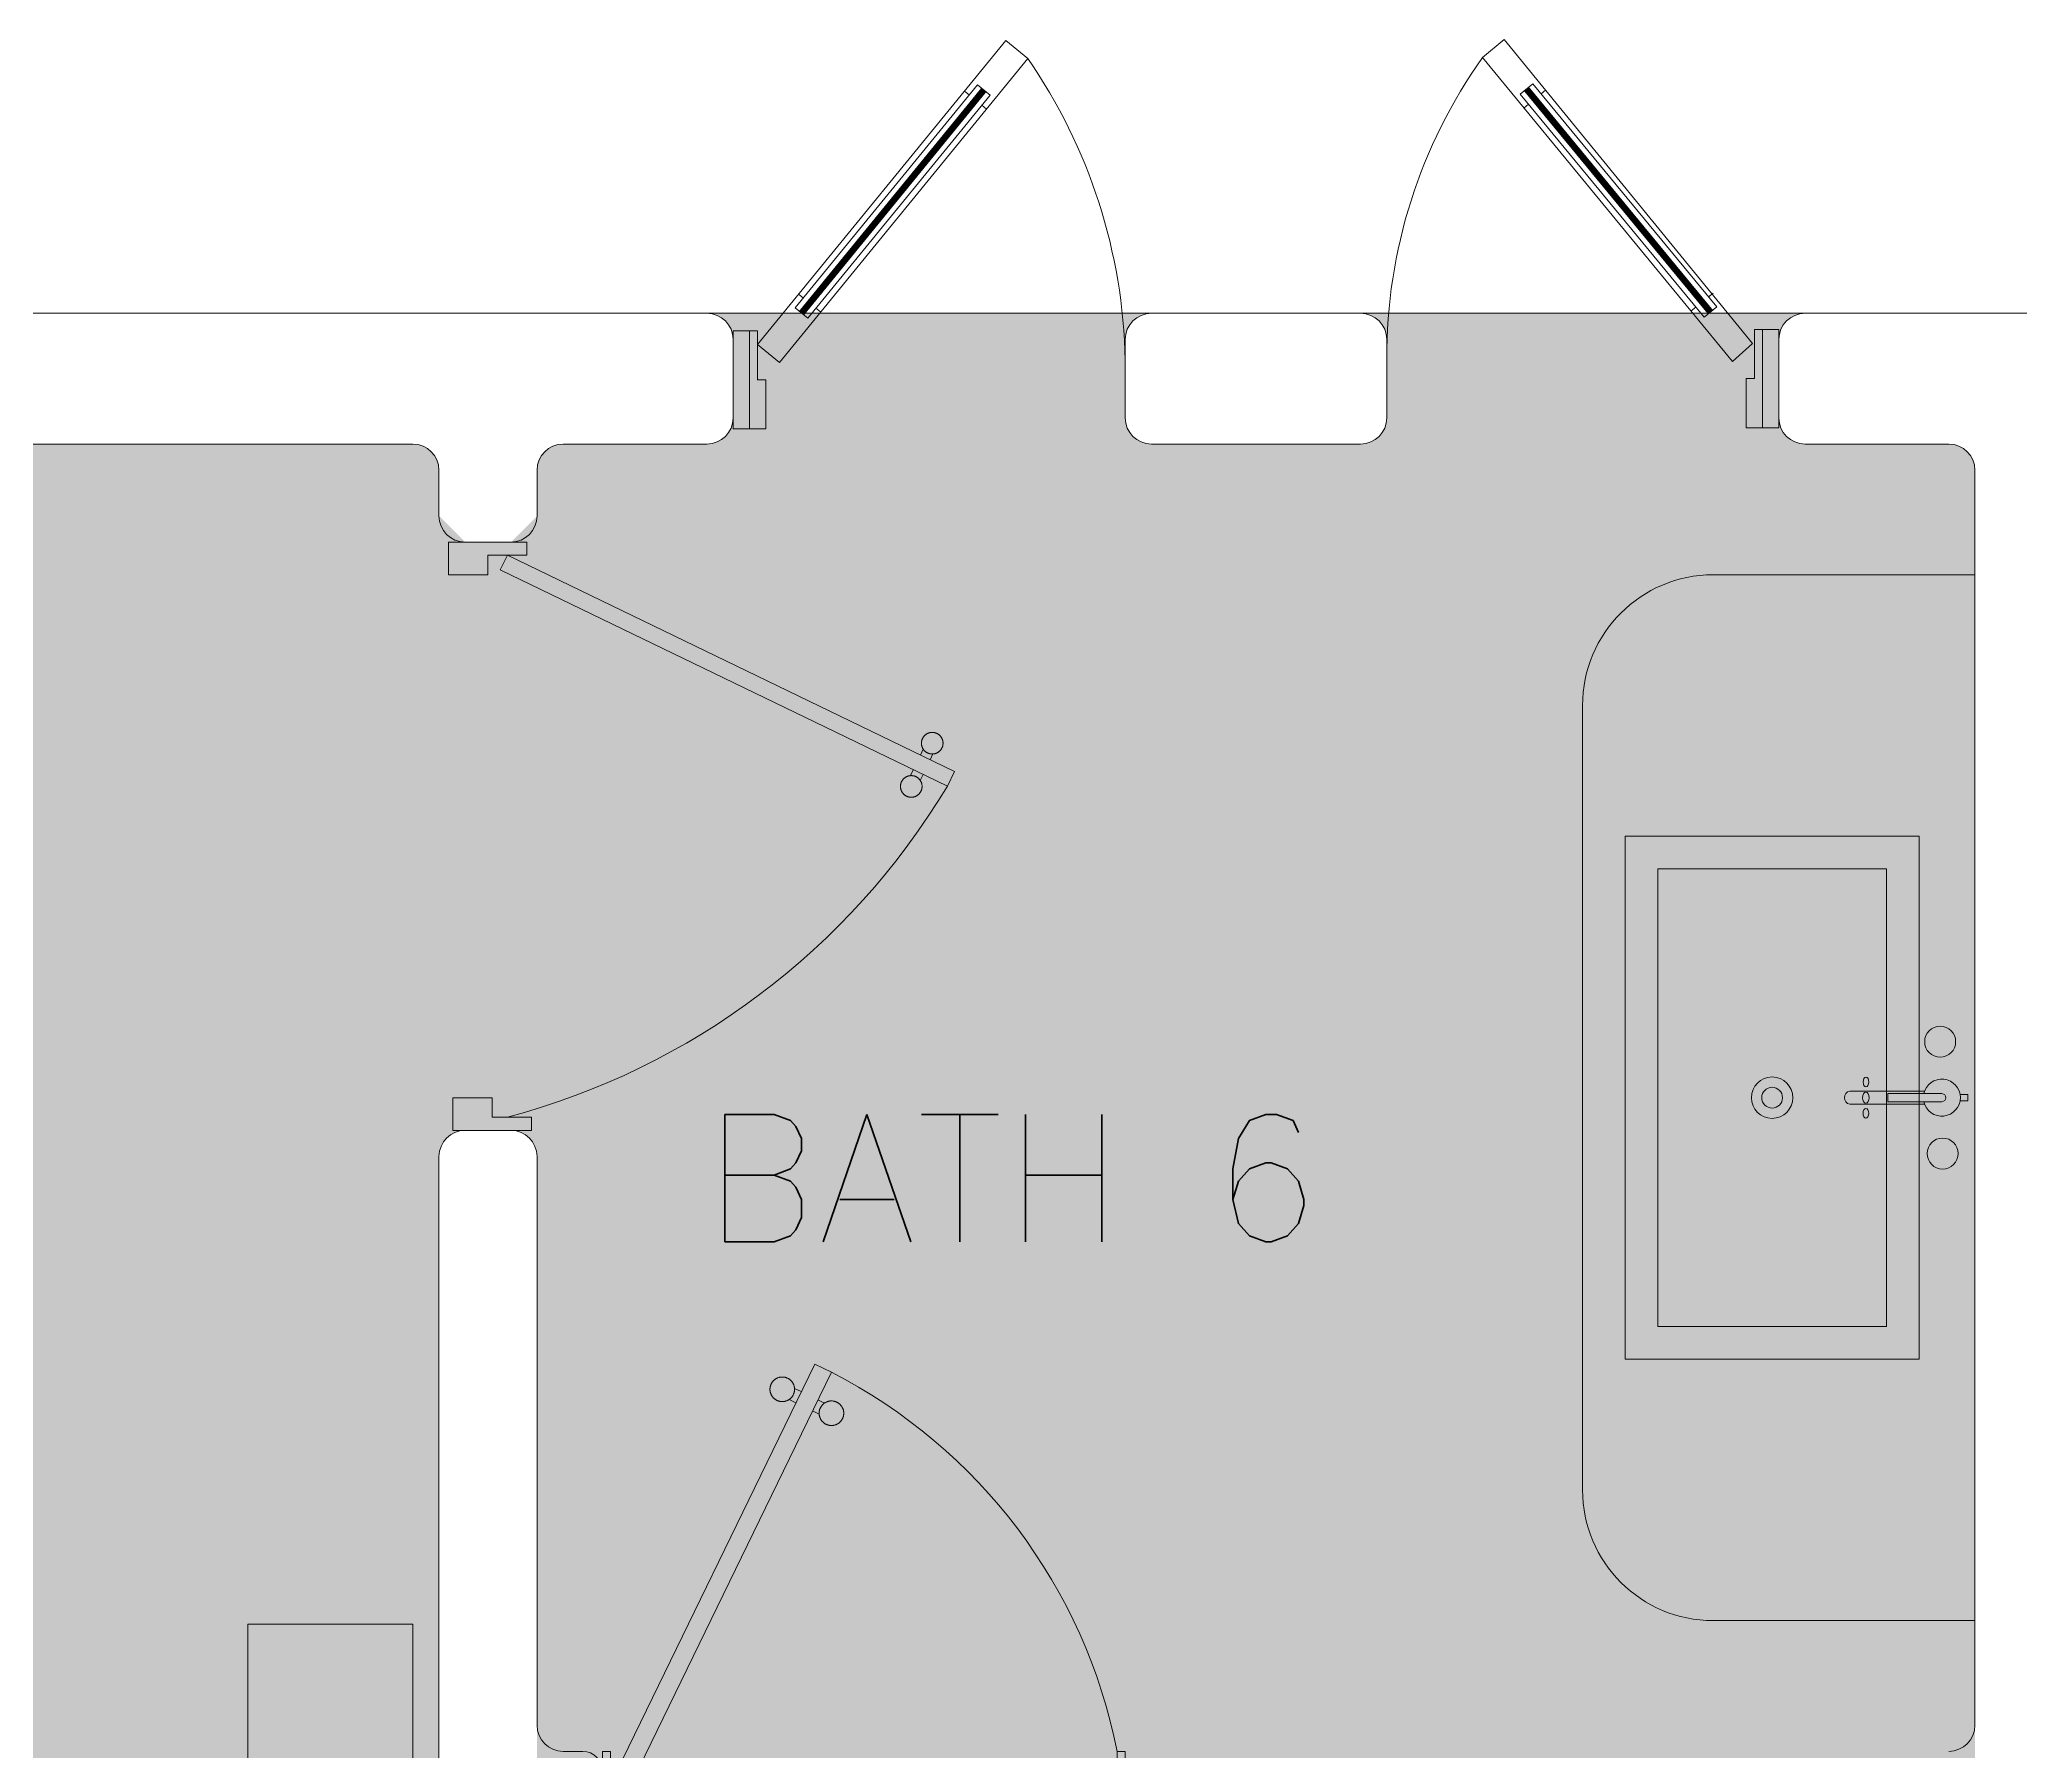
# Model space of a CAD drawing. Header units: metres. Extents: x 8 to 2416, y -346 to 476.
# Drawn here: x 130.956 to 133.987, y -172.993 to -170.374 of the extents above; entities that cross this region are included whole.
import ezdxf

# ---------------------------------------------------------------- set-up
doc = ezdxf.new("R2010")
doc.units = ezdxf.units.M
doc.linetypes.add('0', pattern=[0])
doc.layers.get('0').update_dxf_attribs({"color": 250, "linetype": '0', "lineweight": 20})
doc.layers.add('1', color=1, linetype='Continuous')
for name, color, linetype, lineweight in [('A-DOOR', 35, 'Continuous', 5), ('A-WALL', 250, 'Continuous', 20), ('baños', 140, 'Continuous', 0), ('MOBILIARIOS', 252, 'Continuous', 0), ('piscina', 131, 'Continuous', 0), ('piso', 253, 'Continuous', 0), ('SE-3', 253, 'Continuous', 5), ('textos', 7, 'Continuous', 0)]:
    doc.layers.add(name, color=color, linetype=linetype, lineweight=lineweight)
doc.styles.get("Standard").update_dxf_attribs({"font": 'arial.ttf', "height": 0.1875})

# ---------------------------------------------------------------- blocks, each defined once
blk = doc.blocks.new('P90')
at = {"layer": 'A-DOOR'}
for p, q in [((-0.0476, -0.8576), (0.6364, -0.5264)), ((0.5843, -0.5517), (0.58, -0.5427)), ((0.5992, -0.5445), (0.5949, -0.5355)), ((0.6473, -0.5489), (0.6364, -0.5264)), ((-0.0368, -0.88), (0.6473, -0.5489)), ((0.5952, -0.5741), (0.5995, -0.5831)), ((0.6101, -0.5669), (0.6144, -0.5759)), ((-0.0368, -0.88), (-0.0476, -0.8576))]:
    blk.add_line(p, q, dxfattribs=at)
for points in [[(-0.06, -0.02), (-0.06, -0.05), (-0.12, -0.05), (-0.12, 0), (0, 0), (0, -0.02)], [(-0.0668, -0.88), (-0.0668, -0.85), (-0.1268, -0.85), (-0.1268, -0.9), (-0.0068, -0.9), (-0.0068, -0.88)]]:
    blk.add_lwpolyline(points, close=True, dxfattribs=at)
blk.add_arc((-0.3259, -1.105), 1.1228, 31.0139, 75.0797, dxfattribs=at)
for points in [[(0.5812, -0.5096), (0.5857, -0.5096), (0.5933, -0.5141), (0.5977, -0.5218), (0.5977, -0.5306), (0.5933, -0.5383), (0.5856, -0.5427), (0.5767, -0.5427), (0.5691, -0.5383), (0.5647, -0.5306), (0.5647, -0.5217), (0.5691, -0.514), (0.5768, -0.5096), (0.5812, -0.5096)], [(0.6133, -0.5758), (0.6177, -0.5758), (0.6254, -0.5803), (0.6298, -0.5879), (0.6298, -0.5968), (0.6253, -0.6045), (0.6176, -0.6089), (0.6088, -0.6089), (0.6011, -0.6044), (0.5967, -0.5967), (0.5967, -0.5879), (0.6011, -0.5802), (0.6088, -0.5758), (0.6133, -0.5758)]]:
    blk.add_open_spline(points, degree=2, dxfattribs=at)
blk = doc.blocks.new('A$C3685e79b')
at = {"layer": 'A-DOOR'}
for p, q in [((0.0125, 0.05), (0.3248, 0.6926)), ((0.038, 0.0376), (0.3503, 0.6802)), ((0.3248, 0.6926), (0.3503, 0.6802)), ((0.296, 0.6333), (0.2858, 0.6383)), ((0.3042, 0.6503), (0.294, 0.6552)), ((0.3297, 0.6379), (0.3399, 0.6329)), ((0.3215, 0.621), (0.3317, 0.616)), ((0.038, 0.0376), (0.0125, 0.05))]:
    blk.add_line(p, q, dxfattribs=at)
for points in [[(0, 0), (0.025, 0), (0.025, 0.025), (0.0125, 0.025), (0.0125, 0.1), (0, 0.1), (0, 0)], [(0.8, 0), (0.775, 0), (0.775, 0.025), (0.7875, 0.025), (0.7875, 0.1), (0.8, 0.1), (0.8, 0)]]:
    blk.add_lwpolyline(points, dxfattribs=at)
blk.add_arc((-0.0309, -0.0619), 0.8343, 11.1901, 62.8126, dxfattribs=at)
for points in [[(0.294, 0.6539), (0.294, 0.659), (0.289, 0.6677), (0.2802, 0.6727), (0.2702, 0.6727), (0.2614, 0.6677), (0.2564, 0.6589), (0.2564, 0.6489), (0.2614, 0.6401), (0.2702, 0.6351), (0.2803, 0.6351), (0.289, 0.6401), (0.294, 0.6489), (0.294, 0.6539)], [(0.3693, 0.6173), (0.3693, 0.6224), (0.3642, 0.6311), (0.3555, 0.6361), (0.3454, 0.6361), (0.3367, 0.6311), (0.3316, 0.6224), (0.3317, 0.6123), (0.3367, 0.6035), (0.3454, 0.5985), (0.3555, 0.5985), (0.3643, 0.6036), (0.3693, 0.6123), (0.3693, 0.6173)]]:
    blk.add_open_spline(points, degree=2, dxfattribs=at)
blk = doc.blocks.new('A$C8d867532')
at = {"layer": 'baños', "linetype": 'Continuous'}
blk.add_line((0.0395, 0.4062, 0), (0.1223, 0.4062, 0.0004), dxfattribs=at)
at = {"layer": 'baños'}
for points in [[(0.0743, 0.8), (0.5243, 0.8), (0.5243, 0), (0.0743, 0)], [(0.1243, 0.75), (0.4743, 0.75), (0.4743, 0.05), (0.1243, 0.05)]]:
    blk.add_lwpolyline(points, close=True, dxfattribs=at)
at = {"layer": 'baños', "linetype": 'Continuous'}
blk.add_lwpolyline([(0.0672, 0.3939, -9.082434), (0.0672, 0.4062)], format="xyb", dxfattribs=at)
for points, elevation in [([(0.0114, 0.405), (0.0005, 0.405), (0, 0.4043), (0, 0.3957)], 0), ([(0, 0.3957), (0.0005, 0.395), (0.0114, 0.395)], 0), ([(0.1223, 0.4062), (0.1223, 0.3939)], 0.0004)]:
    blk.add_lwpolyline(points, dxfattribs=dict(at, elevation=elevation))
at = {"layer": 'baños', "linetype": 'Continuous', "elevation": 0}
for points in [[(0.0333, 0.4, -0.385153), (0.0395, 0.4062), (0.0395, 0.4062)], [(0.0333, 0.4, 0.385153), (0.0395, 0.3939), (0.0395, 0.3939)], [(0.0661, 0.4101), (0.1804, 0.4101, -0.363105), (0.1887, 0.4, -0.363105), (0.1804, 0.39), (0.0661, 0.39)]]:
    blk.add_lwpolyline(points, format="xyb", dxfattribs=at)
at = {"layer": 'baños', "linetype": 'Continuous', "extrusion": (1.31781e-06, -1, -8.43443e-26), "elevation": -0.3939}
blk.add_lwpolyline([(0.1223, 0.0004), (0.0395, 0)], close=True, dxfattribs=at)
at = {"layer": 'baños', "linetype": 'Continuous'}
for centre, radius in [((0.0422, 0.4857), 0.0237), ((0.2993, 0.4), 0.0317), ((0.2993, 0.4), 0.0159), ((0.0384, 0.3146), 0.0237)]:
    blk.add_circle(centre, radius, dxfattribs=at)
at = {"layer": 'baños', "linetype": 'Continuous', "extrusion": (3.61622e-27, 8.43443e-26, -1)}
for centre, major_axis, ratio in [((0.1557, 0.424), (0.00005, -0.0075), 0.581577), ((0.1558, 0.4), (0, -0.0085), 0.599546), ((0.1558, 0.376), (0.00005, -0.0075), 0.581577)]:
    blk.add_ellipse(centre, major_axis=major_axis, ratio=ratio, dxfattribs=at)
at = {"layer": 'baños', "linetype": 'Continuous', "flags": 8}
for tag, p in [('TRADENAME', (0.1887, 0.4, 0)), ('MODELNUMBER', (0.1887, 0.4, 0)), ('MATERIAL', (0.1888, 0.4, 0)), ('PRODUCT', (0.1888, 0.4, 0))]:
    blk.add_attdef(tag, p, '', height=0.0000254, rotation=270.0001, dxfattribs=at)
at = {"layer": 'baños', "linetype": 'Continuous'}
for tag, p in [('MATERIAL', (0.299, 0.3999)), ('PRODUCT', (0.299, 0.3999)), ('TRADENAME', (0.2991, 0.3999)), ('MODELNUMBER', (0.2991, 0.3999))]:
    blk.add_attdef(tag, p, '', height=0.0000254, rotation=90.0001, dxfattribs=at)
blk = doc.blocks.new('PL BASE 1N NASAS 09')
at = {"layer": 'A-DOOR', "extrusion": (0, 0, -1)}
for p, q in [((-109.4199, -34.9157), (-109.4269, -34.91)), ((-108.5449, -34.9142), (-108.5379, -34.9085)), ((-109.4006, -34.9315), (-109.3936, -34.9372)), ((-108.5642, -34.93), (-108.5712, -34.9357)), ((-109.6738, -35.2259), (-109.6808, -35.2203)), ((-109.6545, -35.2418), (-109.6475, -35.2475)), ((-108.3081, -35.2402), (-108.3151, -35.2459)), ((-108.2888, -35.2244), (-108.2818, -35.2187))]:
    blk.add_line(p, q, dxfattribs=at)
for points in [[(109.7436, -35.2977), (109.3636, -34.8326), (109.3303, -34.8598), (109.7103, -35.3249)], [(108.2212, -35.2961), (108.6012, -34.831), (108.6344, -34.8582), (108.2518, -35.3233)], [(109.3879, -34.916), (109.6667, -35.2573), (109.686, -35.2414), (109.4073, -34.9002)], [(108.5769, -34.9145), (108.2955, -35.2557), (108.2761, -35.2399), (108.5575, -34.8987)]]:
    blk.add_lwpolyline(points, close=True, dxfattribs=at)
at = {"layer": 'A-DOOR'}
for points in [[(-108.2311, -35.4247), (-108.2311, -35.3497), (-108.2185, -35.3497), (-108.2185, -35.2747), (-108.206, -35.2747), (-108.206, -35.4247)], [(-108.206, -35.2747), (-108.1811, -35.2747), (-108.1811, -35.4247), (-108.206, -35.4247)], [(-109.7561, -35.2763), (-109.7811, -35.2763), (-109.7811, -35.4263), (-109.7561, -35.4263)], [(-109.7311, -35.4263), (-109.7311, -35.3513), (-109.7436, -35.3513), (-109.7436, -35.2763), (-109.7561, -35.2763), (-109.7561, -35.4263)]]:
    blk.add_lwpolyline(points, close=True, dxfattribs=at)
at = {"layer": 'A-DOOR', "extrusion": (0, 0, -1)}
for centre, radius, start, end in [((110.0217, -35.3382), 0.8407, 145.3159, 178.8974), ((107.989, -35.3174), 0.7921, 359.8307, 35.4269)]:
    blk.add_arc(centre, radius, start, end, dxfattribs=at)
at = {"layer": 'A-WALL'}
for p, q in [((-110.8911, -35.2497), (-109.8211, -35.2497)), ((-109.1411, -35.2497), (-108.821, -35.2497)), ((-108.1411, -35.2497), (-107.6211, -35.2497)), ((-109.7811, -35.4097), (-109.7811, -35.2897)), ((-109.1811, -35.2897), (-109.1811, -35.4097)), ((-108.781, -35.2897), (-108.781, -35.4097)), ((-108.1811, -35.4097), (-108.1811, -35.2897)), ((-110.2711, -35.4497), (-110.8911, -35.4497)), ((-110.0411, -35.4497), (-109.8211, -35.4497)), ((-109.1411, -35.4497), (-108.821, -35.4497)), ((-108.1411, -35.4497), (-107.9211, -35.4497)), ((-110.2311, -35.4897), (-110.2311, -35.5597)), ((-110.0811, -35.4897), (-110.0811, -35.5597)), ((-107.8811, -35.4897), (-107.8811, -37.4097)), ((-110.1211, -35.5997), (-110.1911, -35.5997)), ((-110.1211, -36.4997), (-110.1911, -36.4997)), ((-110.2311, -39.9097), (-110.2311, -36.5397)), ((-110.0811, -36.5397), (-110.0811, -37.4097)), ((-110.0111, -37.4497), (-110.0411, -37.4497))]:
    blk.add_line(p, q, dxfattribs=at)
for centre, radius, start, end in [((-109.8211, -35.2897), 0.04, 0, 90), ((-109.1411, -35.2897), 0.04, 90, 180), ((-108.821, -35.2897), 0.04, 0, 90), ((-108.1411, -35.2897), 0.04, 90, 180), ((-109.8211, -35.4097), 0.04, 270, 0), ((-109.1411, -35.4097), 0.04, 180, 270), ((-108.821, -35.4097), 0.04, 270, 0), ((-108.1411, -35.4097), 0.04, 180, 270), ((-110.2711, -35.4897), 0.04, 0, 90), ((-110.0411, -35.4897), 0.04, 90, 180), ((-107.9211, -35.4897), 0.04, 0, 90), ((-110.1911, -35.5597), 0.04, 180, 270), ((-110.1211, -35.5597), 0.04, 270, 0), ((-110.1911, -36.5397), 0.04, 90, 180), ((-110.1211, -36.5397), 0.04, 0, 90), ((-110.0411, -37.4097), 0.04, 180, 270), ((-107.9211, -37.4097), 0.04, 270, 0), ((-110.0111, -37.4797), 0.03, 0, 90)]:
    blk.add_arc(centre, radius, start, end, dxfattribs=at)
at = {"layer": 'baños'}
for p, q in [((-108.2815, -35.6497), (-107.8815, -35.6497)), ((-108.4815, -35.8497), (-108.4815, -37.0497)), ((-108.2815, -37.2497), (-107.8815, -37.2497))]:
    blk.add_line(p, q, dxfattribs=at)
for centre, start, end in [((-108.2815, -35.8497), 90, 180), ((-108.2815, -37.0497), 180, 270)]:
    blk.add_arc(centre, 0.2, start, end, dxfattribs=at)
at = {"layer": 'piscina', "extrusion": (0, 0, -1), "const_width": 0.01}
for points in [[(109.3976, -34.9081), (109.6763, -35.2493)], [(108.5672, -34.9066), (108.2858, -35.2478)]]:
    blk.add_lwpolyline(points, dxfattribs=at)
at = {"layer": 'piso'}
for p, q in [((-109.1411, -35.2497), (-109.8211, -35.2497)), ((-108.1411, -35.2497), (-108.821, -35.2497))]:
    blk.add_line(p, q, dxfattribs=at)
blk.add_blockref('A$C3685e79b', (-109.9811, -37.5497))
at = {"layer": '1'}
ref = blk.add_blockref('A$C8d867532', (-107.8921, -36.8497), dxfattribs=dict(at, xscale=-1))
ref.add_attrib('MATERIAL', 'VITREOUS CHINA', (-108.1911, -36.4498), dxfattribs={"layer": 'baños', "linetype": 'Continuous', "height": 0.0000254, "rotation": 89.9999})
ref.add_attrib('PRODUCT', 'BATHROOM SINK', (-108.1911, -36.4498), dxfattribs={"layer": 'baños', "linetype": 'Continuous', "height": 0.0000254, "rotation": 89.9999})
ref.add_attrib('TRADENAME', 'VOX', (-108.1912, -36.4498), dxfattribs={"layer": 'baños', "linetype": 'Continuous', "height": 0.0000254, "rotation": 89.9999})
ref.add_attrib('MODELNUMBER', 'K-5373', (-108.1912, -36.4498), dxfattribs={"layer": 'baños', "linetype": 'Continuous', "height": 0.0000254, "rotation": 89.9999})
ref.add_attrib('MATERIAL', 'BRASS', (-108.0809, -36.4497, 0), dxfattribs={"layer": 'baños', "linetype": 'Continuous', "height": 0.0000254, "rotation": 269.9999})
ref.add_attrib('PRODUCT', 'FAUCETS', (-108.0809, -36.4497, 0), dxfattribs={"layer": 'baños', "linetype": 'Continuous', "height": 0.0000254, "rotation": 269.9999})
ref.add_attrib('TRADENAME', 'PURIST', (-108.0808, -36.4497, 0), dxfattribs={"layer": 'baños', "linetype": 'Continuous', "height": 0.0000254, "rotation": 269.9999})
ref.add_attrib('MODELNUMBER', 'K-14404-4A', (-108.0808, -36.4497, 0), dxfattribs={"layer": 'baños', "linetype": 'Continuous', "height": 0.0000254, "rotation": 269.9999})
at = {"layer": 'A-DOOR', "xscale": -1, "rotation": 180}
blk.add_blockref('P90', (-110.0897, -36.4997), dxfattribs=at)
at = {"layer": 'textos', "insert": (-109.9607, -36.6702), "char_height": 0.195, "width": 3.404877, "attachment_point": 7}
blk.add_mtext('{\\Fromans|c0; BATH 6}', dxfattribs=at)
blk = doc.blocks.new('A$C58f5b6b7')
at = {"layer": 'MOBILIARIOS'}
for points in [[(0, 0.2526), (2, 0.2526), (2, 0), (0, 0)], [(0.382, 0.1596), (0.382, 0.1691), (1.618, 0.1691), (1.618, 0.1596)]]:
    blk.add_lwpolyline(points, close=True, dxfattribs=at)
for points in [[(1.6059, 0.1595), (1.5823, 0.1372), (1, 0.1372), (0.4177, 0.1372), (0.3941, 0.1595)], [(1.5823, 0.1372), (1.54, 0.0973), (0.46, 0.0973), (0.4177, 0.1372)]]:
    blk.add_lwpolyline(points, dxfattribs=at)
for points, degree in [([(0.4512, 0.2382, -0.0047), (0.4469, 0.2461, -0.0047), (0.4415, 0.2461, -0.0047), (0.4325, 0.2461, -0.0047), (0.4368, 0.237, -0.0047)], 3), ([(1.5488, 0.2382, -0.0047), (1.5531, 0.2461, -0.0047), (1.5585, 0.2461, -0.0047), (1.5675, 0.2461, -0.0047), (1.5632, 0.237, -0.0047)], 3), ([(0.4368, 0.237, -0.0047), (0.4526, 0.2031, -0.0047), (0.4683, 0.1691, -0.0047)], 2), ([(0.4885, 0.1691, -0.0047), (0.4698, 0.2037, -0.0047), (0.4512, 0.2382, -0.0047)], 2), ([(1.5115, 0.1691, -0.0047), (1.5302, 0.2037, -0.0047), (1.5488, 0.2382, -0.0047)], 2), ([(1.5632, 0.237, -0.0047), (1.5474, 0.2031, -0.0047), (1.5317, 0.1691, -0.0047)], 2), ([(0.4368, 0.0172, -0.0047), (0.4554, 0.0572, -0.0047), (0.474, 0.0973, -0.0047)], 2), ([(0.4951, 0.0973, -0.0047), (0.4731, 0.0566, -0.0047), (0.4512, 0.016, -0.0047)], 2), ([(1.5049, 0.0973), (1.5269, 0.0566), (1.5488, 0.016)], 2), ([(1.5632, 0.0172), (1.5446, 0.0572), (1.526, 0.0973)], 2)]:
    blk.add_open_spline(points, degree=degree, dxfattribs=at)
for points in [[(0.4512, 0.016, -0.0047), (0.4469, 0.0081, -0.0047), (0.4415, 0.0081, -0.0047), (0.4325, 0.0081, -0.0047), (0.4368, 0.0172, -0.0047)], [(1.5488, 0.016), (1.5531, 0.0081), (1.5585, 0.0081), (1.5675, 0.0081), (1.5632, 0.0172)]]:
    blk.add_open_spline(points, degree=3, knots=[-0.08544201, -0.08544201, -0.08544201, -0.08544201, -0.04272101, 0, 0, 0, 0], dxfattribs=at)
blk = doc.blocks.new('PL MUEBLES 1N NASAS 09')
at = {"layer": 'baños'}
blk.add_blockref('PL BASE 1N NASAS 09', (162.2615, 88.2033), dxfattribs=at)
at = {"layer": 'MOBILIARIOS', "rotation": 90.00000000000001}
blk.add_blockref('A$C58f5b6b7', (51.9905, 48.9481, 0.0047), dxfattribs=at)

msp = doc.modelspace()

# ---------------------------------------------------------------- hatches: boundary and pattern name
at = {"layer": 'SE-3', "true_color": 0xffc78f, "transparency": 33554483}
h = msp.add_hatch(color=31, dxfattribs=at)
h.dxf.hatch_style = 1
edge = h.paths.add_edge_path()
edge.add_arc((127.43706, -171.06253), 0.07, 90, 180, ccw=False)
edge.add_line((127.43706, -170.99253), (128.02707, -170.99253))
edge.add_arc((128.02632, -170.95073), 0.04181, 271.02455, 372.95337)
edge.add_line((128.06707, -170.94136), (128.06707, -170.83253))
edge.add_arc((128.02707, -170.83253), 0.04, 0, 90)
edge.add_line((128.02707, -170.79253), (130.90707, -170.79253))
edge.add_arc((130.90707, -170.83253), 0.04, 90, 180)
edge.add_line((130.86707, -170.83253), (130.86707, -170.95253))
edge.add_arc((130.90707, -170.95253), 0.04, 180, 270)
edge.add_line((130.90707, -170.99253), (131.52707, -170.99253))
edge.add_arc((131.52707, -171.03253), 0.04, 0, 90, ccw=False)
edge.add_line((131.56707, -171.03253), (131.56707, -175.45258))
edge.add_arc((131.60707, -175.45253), 0.04, 180.07124, 265.84055)
edge.add_line((131.60416, -175.49243), (131.67707, -175.49253))
edge.add_arc((131.67707, -175.45253), 0.04, 270, 360)
edge.add_line((131.71707, -175.45253), (131.71704, -176.48104))
edge.add_arc((131.67707, -176.48253), 0.04, 2.1439, 90)
edge.add_line((131.67707, -176.44253), (131.60707, -176.44253))
edge.add_arc((131.60707, -176.48253), 0.04, 90, 177.68703)
edge.add_line((131.5671, -176.48092), (131.56707, -176.55253))
edge.add_arc((131.52707, -176.55253), 0.04, 279.3627, 360, ccw=False)
edge.add_line((131.53357, -176.592), (127.43706, -176.59253))
edge.add_arc((127.43706, -176.52253), 0.07, 180, 270, ccw=False)
edge.add_line((127.36706, -176.52253), (127.36706, -171.06253))
h = msp.add_hatch(color=31, dxfattribs=at)
h.dxf.hatch_style = 1
edge = h.paths.add_edge_path()
edge.add_line((131.81703, -173.31231), (131.81703, -173.27232))
edge.add_arc((131.78703, -173.27253), 0.03, 0.39954, 90)
edge.add_line((131.78703, -173.24253), (131.75703, -173.24253))
edge.add_arc((131.75703, -173.20253), 0.04, 180, 270, ccw=False)
edge.add_line((131.71703, -173.20253), (131.71707, -172.08253))
edge.add_arc((131.67707, -172.08253), 0.04, 0, 90)
edge.add_line((131.67707, -172.04253), (131.60707, -172.04253))
edge.add_arc((131.60707, -172.08253), 0.04, 90, 180)
edge.add_line((131.56707, -172.08253), (131.56707, -171.10253))
edge.add_line((131.56707, -171.10253), (131.60707, -171.14253))
edge.add_line((131.60707, -171.14253), (131.67707, -171.14253))
edge.add_line((131.67707, -171.14253), (131.71707, -171.10253))
edge.add_line((131.71707, -171.10253), (131.71703, -171.03253))
edge.add_arc((131.75703, -171.03253), 0.04, 90, 180, ccw=False)
edge.add_line((131.75703, -170.99253), (131.97703, -170.99253))
edge.add_arc((131.97703, -170.95253), 0.04, 270, 360)
edge.add_line((132.01703, -170.95253), (132.01703, -170.83253))
edge.add_arc((131.97541, -170.8332), 0.04163, 0.92554, 90.7654)
edge.add_line((131.97485, -170.79158), (132.65705, -170.79253))
edge.add_arc((132.65705, -170.83253), 0.04, 89.99997, 180)
edge.add_line((132.61705, -170.83253), (132.61705, -170.95253))
edge.add_arc((132.65705, -170.95253), 0.04, 180, 269.99998)
edge.add_line((132.65705, -170.99253), (132.97713, -170.99253))
edge.add_arc((132.97706, -170.95253), 0.04, 270.10036, 360)
edge.add_line((133.01706, -170.95253), (133.01706, -170.83253))
edge.add_arc((132.97706, -170.83253), 0.04, 0, 90)
edge.add_line((132.97706, -170.79253), (133.65703, -170.79253))
edge.add_arc((133.65703, -170.83253), 0.04, 90, 180)
edge.add_line((133.61703, -170.83253), (133.61703, -170.95253))
edge.add_arc((133.65703, -170.95253), 0.04, 180, 270)
edge.add_line((133.65703, -170.99253), (133.87703, -170.99253))
edge.add_arc((133.87703, -171.03253), 0.04, 0, 90, ccw=False)
edge.add_line((133.91703, -171.03253), (133.91703, -173.16253))
edge.add_line((133.91703, -173.16253), (133.91703, -174.50253))
edge.add_arc((133.87703, -174.50253), 0.04, -90, 0, ccw=False)
edge.add_line((133.87703, -174.54253), (132.78703, -174.54253))
edge.add_arc((132.78703, -174.47253), 0.07, 180.00823, 270, ccw=False)
edge.add_line((132.71703, -174.47254), (132.71686, -173.26932))
edge.add_arc((132.68703, -173.27253), 0.03, 6.15062, 90)
edge.add_line((132.68703, -173.24253), (132.64703, -173.24253))
edge.add_arc((132.64703, -173.27253), 0.03, 90, 173.84935)
edge.add_line((132.61721, -173.26932), (132.61703, -174.47254))
edge.add_arc((132.54703, -174.47253), 0.07, 270, 359.99178, ccw=False)
edge.add_line((132.54703, -174.54253), (131.78703, -174.54253))
edge.add_arc((131.78703, -174.47253), 0.07, 180, 270, ccw=False)
edge.add_line((131.71703, -174.47253), (131.71703, -173.38253))
edge.add_arc((131.75703, -173.38253), 0.04, 90, 180, ccw=False)
edge.add_line((131.75703, -173.34253), (131.78703, -173.34253))
edge.add_arc((131.78703, -173.31253), 0.03, 270, 360.41449)

# ---------------------------------------------------------------- block references
msp.add_blockref('PL MUEBLES 1N NASAS 09', (79.53659, -223.74611))

doc.saveas('drawing.dxf')
